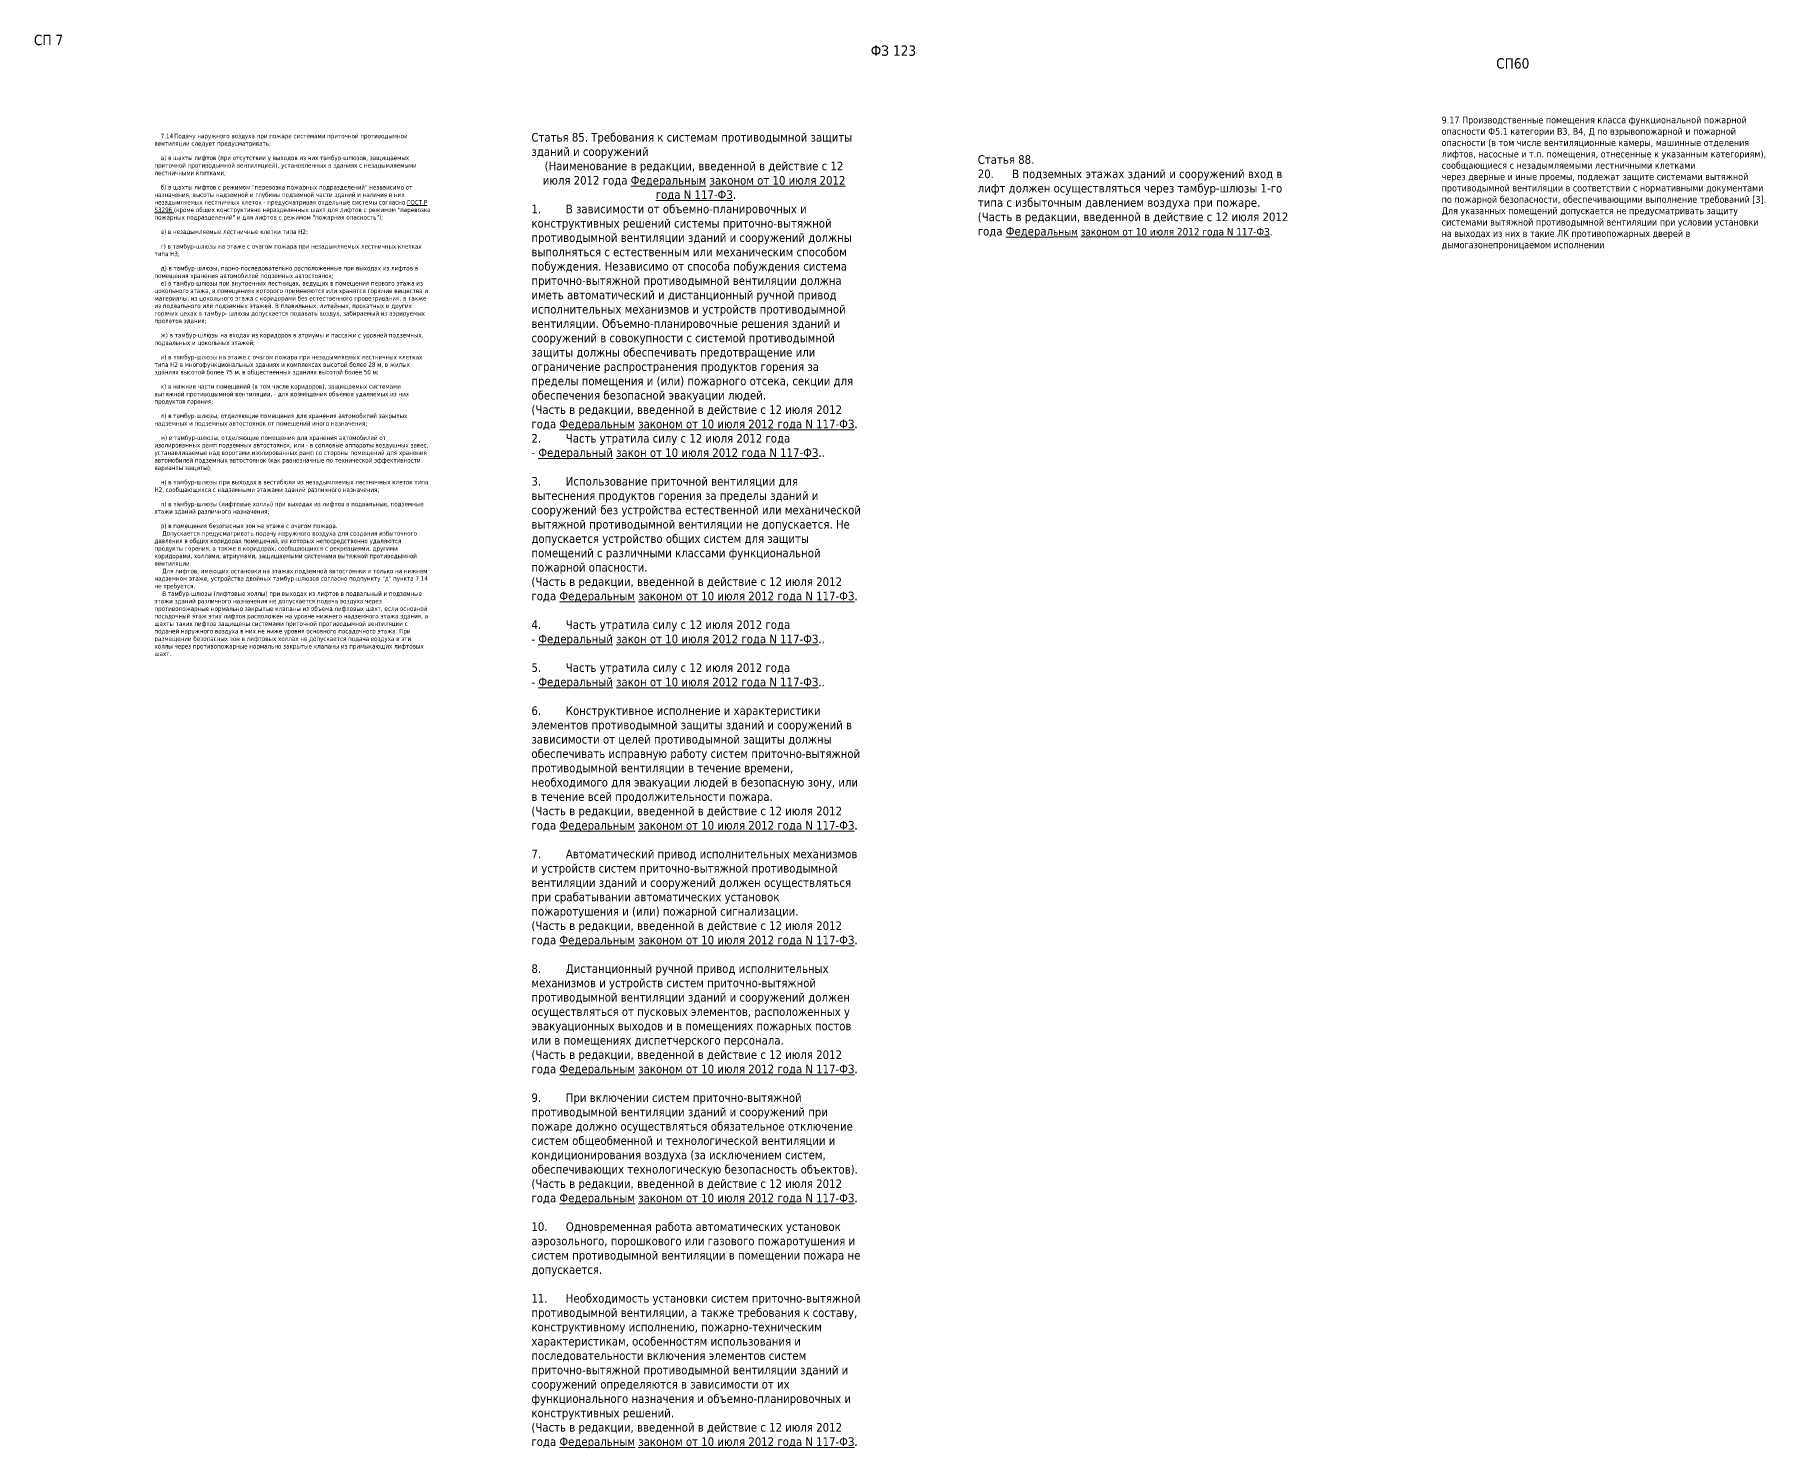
# Model space of a CAD drawing. Header units: millimetres. Extents: x -783640 to 8156175, y -1575894 to 1845315.
# Drawn here: x 4130008 to 8156175, y -1575894 to 1712573 of the extents above; entities that cross this region are included whole.
import ezdxf

# ---------------------------------------------------------------- set-up
doc = ezdxf.new("R2010")
doc.units = ezdxf.units.MM
doc.layers.add('экспертиза ДУ', color=1, linetype='Continuous', lineweight=0)
doc.layers.add('экспертиза ДУ пояснения', color=6, linetype='Continuous', lineweight=0)
doc.styles.add('ЭКСПЕРТИЗА', font='tahoma.ttf')

msp = doc.modelspace()

# ---------------------------------------------------------------- texts
at = {"layer": 'экспертиза ДУ', "color": 2, "lineweight": 0, "char_height": 24000, "width": 385907.49, "attachment_point": 1, "style": 'ЭКСПЕРТИЗА'}
for s, insert in [('\\A1;СП 7', (4128419, 1712139, 0)), ('\\A1;ФЗ 123', (6075038, 1687372, 0)), ('\\A1;СП60', (7530080, 1657685, 0))]:
    msp.add_mtext(s, dxfattribs=dict(at, insert=insert))
at = {"layer": 'экспертиза ДУ пояснения', "color": 2, "lineweight": 0, "width": 764288.13, "attachment_point": 1, "style": 'ЭКСПЕРТИЗА'}
for s, insert, char_height in [('\\H0.79167x;\\C7;9.17 Производственные помещения класса функциональной пожарной опасности Ф5.1 категории В3, В4, Д по взрывопожарной и пожарной опасности (в том числе вентиляционные камеры, машинные отделения лифтов, насосные и т.п. помещения, отнесенные к указанным категориям), сообщающиеся с незадымляемыми лестничными клетками\\Pчерез дверные и иные проемы, подлежат защите системами вытяжной противодымной вентиляции в соответствии с нормативными документами по пожарной безопасности, обеспечивающими выполнение требований [3]. Для указанных помещений допускается не предусматривать защиту системами вытяжной противодымной вентиляции при условии установки на выходах из них в такие ЛК противопожарных дверей в дымогазонепроницаемом исполнении', (7403087, 1521920, 0), 20000), ('\\pi14499.96,l5100,t50799.96;{\\H0.875x;\\C0;7.14^IПодачу наружного воздуха при пожаре системами приточной противодымной \\P\\pi0;вентиляции следует предусматривать:\\P\\pl0,tz;\\H0.90476x;\\P\\pi14499.96,l5100;\\H1.10526x;а) в шахты лифтов (при отсутствии у выходов из них тамбур-шлюзов, защищаемых \\P\\pi0;приточной противодымной вентиляцией), установленных в зданиях с незадымляемыми \\Pлестничными клетками;\\P\\pl0;\\H0.90476x;\\P\\pi14499.96,l5100;\\H1.10526x;б) в шахты лифтов с режимом "перевозка пожарных подразделений" независимо от \\P\\pi0;назначения, высоты надземной и глубины подземной части зданий и наличия в них \\Pнезадымляемых лестничных клеток - предусматривая отдельные системы согласно \\L\\C5;\\c15532032;ГОСТ Р \\P53296\\l \\C0;(кроме общих конструктивно неразделенных шахт для лифтов с режимом "перевозка \\Pпожарных подразделений" и для лифтов с режимом "пожарная опасность");\\P\\pl0;\\H0.90476x;\\P\\pl19650;\\H1.10526x;в) в незадымляемые лестничные клетки типа Н2;\\P\\pl0;\\H0.95238x;\\P\\pi14499.96,l5100;\\H1.05x;г) в тамбур-шлюзы на этаже с очагом пожара при незадымляемых лестничных клетках \\P\\pi0;типа Н3;\\P\\pl0;\\H0.90476x;\\P\\pi14499.96,l5100;\\H1.10526x;д) в тамбур-шлюзы, парно-последовательно расположенные при выходах из лифтов в \\P\\pi0;помещения хранения автомобилей подземных автостоянок;\\P\\pi14499.96;е) в тамбур-шлюзы при внутренних лестницах, ведущих в помещения первого этажа из \\P\\pi0;цокольного этажа, в помещениях которого применяются или хранятся горючие вещества и \\Pматериалы, из цокольного этажа с коридорами без естественного проветривания, а также \\Pиз подвального или подземных этажей. В плавильных, литейных, прокатных и других \\Pгорячих цехах в тамбур- шлюзы допускается подавать воздух, забираемый из аэрируемых \\Pпролетов здания;\\P\\pl0;\\H0.90476x;\\P\\pi14499.96,l5100;\\H1.10526x;ж) в тамбур-шлюзы на входах из коридоров в атриумы и пассажи с уровней подземных, \\P\\pi0;подвальных и цокольных этажей;\\P\\pl0;\\H0.90476x;\\P\\pi14499.96,l5100;\\H1.10526x;и) в тамбур-шлюзы на этаже с очагом пожара при незадымляемых лестничных клетках \\P\\pi0;типа Н2 в многофункциональных зданиях и комплексах высотой более 28 м, в жилых \\Pзданиях высотой более 75 м, в общественных зданиях высотой более 50 м;\\P\\pl0;\\H0.90476x;\\P\\pi14499.96,l5100;\\H1.10526x;к) в нижние части помещений (в том числе коридоров), защищаемых системами \\P\\pi0;вытяжной противодымной вентиляции, - для возмещения объемов удаляемых из них \\Pпродуктов горения;\\P\\pl0;\\H0.90476x;\\P\\pi14499.96,l5100;\\H1.10526x;л) в тамбур-шлюзы, отделяющие помещения для хранения автомобилей закрытых \\P\\pi0;надземных и подземных автостоянок от помещений иного назначения;\\P\\pl0;\\H0.90476x;\\P\\pi14499.96,l5100;\\H1.10526x;м) в тамбур-шлюзы, отделяющие помещения для хранения автомобилей от \\P\\pi0;изолированных рамп подземных автостоянок, или - в сопловые аппараты воздушных завес, \\Pустанавливаемые над воротами изолированных рамп со стороны помещений для хранения \\Pавтомобилей подземных автостоянок (как равнозначные по технической эффективности \\Pварианты защиты);\\P\\pl0;\\H0.90476x;\\P\\pi14499.96,l5100;\\H1.10526x;н) в тамбур-шлюзы при выходах в вестибюли из незадымляемых лестничных клеток типа \\P\\pi0;Н2, сообщающихся с надземными этажами зданий различного назначения;\\P\\pl0;\\H0.90476x;\\P\\pi14499.96,l5100;\\H1.10526x;п) в тамбур-шлюзы (лифтовые холлы) при выходах из лифтов в подвальные, подземные \\P\\pi0;этажи зданий различного назначения;\\P\\pl0;\\H0.90476x;\\P\\pl19650;\\H1.10526x;р) в помещения безопасных зон на этаже с очагом пожара.\\P\\pi18150,l5100;Допускается предусматривать подачу наружного воздуха для создания избыточного \\P\\pi0;давления в общих коридорах помещений, из которых непосредственно удаляются \\Pпродукты горения, а также в коридорах, сообщающихся с рекреациями, другими \\Pкоридорами, холлами, атриумами, защищаемыми системами вытяжной противодымной \\Pвентиляции.\\P\\pi18150;Для лифтов, имеющих остановки на этажах подземной автостоянки и только на нижнем \\P\\pi0;надземном этаже, устройства двойных тамбур-шлюзов согласно подпункту "д" пункта 7.14 \\Pне требуется.\\P\\pi18150;В тамбур-шлюзы (лифтовые холлы) при выходах из лифтов в подвальный и подземные \\P\\pi0;этажи зданий различного назначения не допускается подача воздуха через \\Pпротивопожарные нормально закрытые клапаны из объема лифтовых шахт, если основной \\Pпосадочный этаж этих лифтов расположен на уровне нижнего надземного этажа здания, а \\Pшахты таких лифтов защищены системами приточной противодымной вентиляции с \\Pподачей наружного воздуха в них не ниже уровня основного посадочного этажа. При \\Pразмещении безопасных зон в лифтовых холлах не допускается подача воздуха в эти \\Pхоллы через противопожарные нормально закрытые клапаны из примыкающих лифтовых \\Pшахт.\\P}', (4403732, 1481991, 0), 12000), ('{\\C0;\\P\\pi68750,l-68750;Статья 85. Требования к системам противодымной защиты \\Pзданий и сооружений\\P\\pi30632.98433,l0;(Наименование в редакции, введенной в действие с 12 \\P\\pi26307.93396;июля 2012 года\\~\\LФедеральным законом от 10 июля 2012 \\P\\pi2.89182E+005;года N 117-ФЗ\\l.\\P\\pi0;1.^IВ зависимости от объемно-планировочных и конструктивных решений системы приточно-вытяжной противодымной вентиляции зданий и сооружений должны выполняться с естественным или механическим способом побуждения. Независимо от способа побуждения система приточно-вытяжной противодымной вентиляции должна иметь автоматический и дистанционный ручной привод исполнительных механизмов и устройств противодымной вентиляции. Объемно-планировочные решения зданий и сооружений в совокупности с системой противодымной защиты должны обеспечивать предотвращение или ограничение распространения продуктов горения за пределы помещения и (или) пожарного отсека, секции для обеспечения безопасной эвакуации людей.\\P(Часть в редакции, введенной в действие с 12 июля 2012 года\\~\\LФедеральным законом от 10 июля 2012 года N 117-ФЗ\\l.\\P2.^IЧасть утратила силу с 12 июля 2012 года -\\~\\LФедеральный закон от 10 июля 2012 года N 117-ФЗ\\l..\\P\\P3.^IИспользование приточной вентиляции для вытеснения продуктов горения за пределы зданий и сооружений без устройства естественной или механической вытяжной противодымной вентиляции не допускается. Не допускается устройство общих систем для защиты помещений с различными классами функциональной пожарной опасности.\\P(Часть в редакции, введенной в действие с 12 июля 2012 года\\~\\LФедеральным законом от 10 июля 2012 года N 117-ФЗ\\l.\\P\\P4.^IЧасть утратила силу с 12 июля 2012 года -\\~\\LФедеральный закон от 10 июля 2012 года N 117-ФЗ\\l..\\P\\P5.^IЧасть утратила силу с 12 июля 2012 года -\\~\\LФедеральный закон от 10 июля 2012 года N 117-ФЗ\\l..\\P\\P6.^IКонструктивное исполнение и характеристики элементов противодымной защиты зданий и сооружений в зависимости от целей противодымной защиты должны обеспечивать исправную работу систем приточно-вытяжной противодымной вентиляции в течение времени, необходимого для эвакуации людей в безопасную зону, или в течение всей продолжительности пожара.\\P(Часть в редакции, введенной в действие с 12 июля 2012 года\\~\\LФедеральным законом от 10 июля 2012 года N 117-ФЗ\\l.\\P\\P7.^IАвтоматический привод исполнительных механизмов и устройств систем приточно-вытяжной противодымной вентиляции зданий и сооружений должен осуществляться при срабатывании автоматических установок пожаротушения и (или) пожарной сигнализации.\\P(Часть в редакции, введенной в действие с 12 июля 2012 года\\~\\LФедеральным законом от 10 июля 2012 года N 117-ФЗ\\l.\\P\\~\\~\\~\\~\\~\\P8.^IДистанционный ручной привод исполнительных механизмов и устройств систем приточно-вытяжной противодымной вентиляции зданий и сооружений должен осуществляться от пусковых элементов, расположенных у эвакуационных выходов и в помещениях пожарных постов или в помещениях диспетчерского персонала.\\P(Часть в редакции, введенной в действие с 12 июля 2012 года\\~\\LФедеральным законом от 10 июля 2012 года N 117-ФЗ\\l.\\P\\P9.^IПри включении систем приточно-вытяжной противодымной вентиляции зданий и сооружений при пожаре должно осуществляться обязательное отключение систем общеобменной и технологической вентиляции и кондиционирования воздуха (за исключением систем, обеспечивающих технологическую безопасность объектов).\\P(Часть в редакции, введенной в действие с 12 июля 2012 года\\~\\LФедеральным законом от 10 июля 2012 года N 117-ФЗ\\l.\\P\\P10.^IОдновременная работа автоматических установок аэрозольного, порошкового или газового пожаротушения и систем противодымной вентиляции в помещении пожара не допускается.\\P\\P11.^IНеобходимость установки систем приточно-вытяжной противодымной вентиляции, а также требования к составу, конструктивному исполнению, пожарно-техническим характеристикам, особенностям использования и последовательности включения элементов систем приточно-вытяжной противодымной вентиляции зданий и сооружений определяются в зависимости от их функционального назначения и объемно-планировочных и конструктивных решений.\\P(Часть в редакции, введенной в действие с 12 июля 2012 года\\~\\LФедеральным законом от 10 июля 2012 года N 117-ФЗ\\l.}', (5285710, 1517092, 0), 20000), ('{\\C0;\\P\\pi68750,l-68750;Статья 88. \\P20.^IВ подземных этажах зданий и сооружений вход в \\Pлифт должен осуществляться через тамбур-шлюзы 1-го \\Pтипа с избыточным давлением воздуха при пожаре.\\P(Часть в редакции, введенной в действие с 12 июля 2012 \\Pгода\\~\\LФедерал\\H0.875x;\\C156;\\c7226880;ьным законом от 10 июля 2012 года N 117-ФЗ\\l\\C250;\\c2960685;.}', (6323992, 1465368, 0), 20000)]:
    msp.add_mtext(s, dxfattribs=dict(at, insert=insert, char_height=char_height))

doc.saveas('drawing.dxf')
